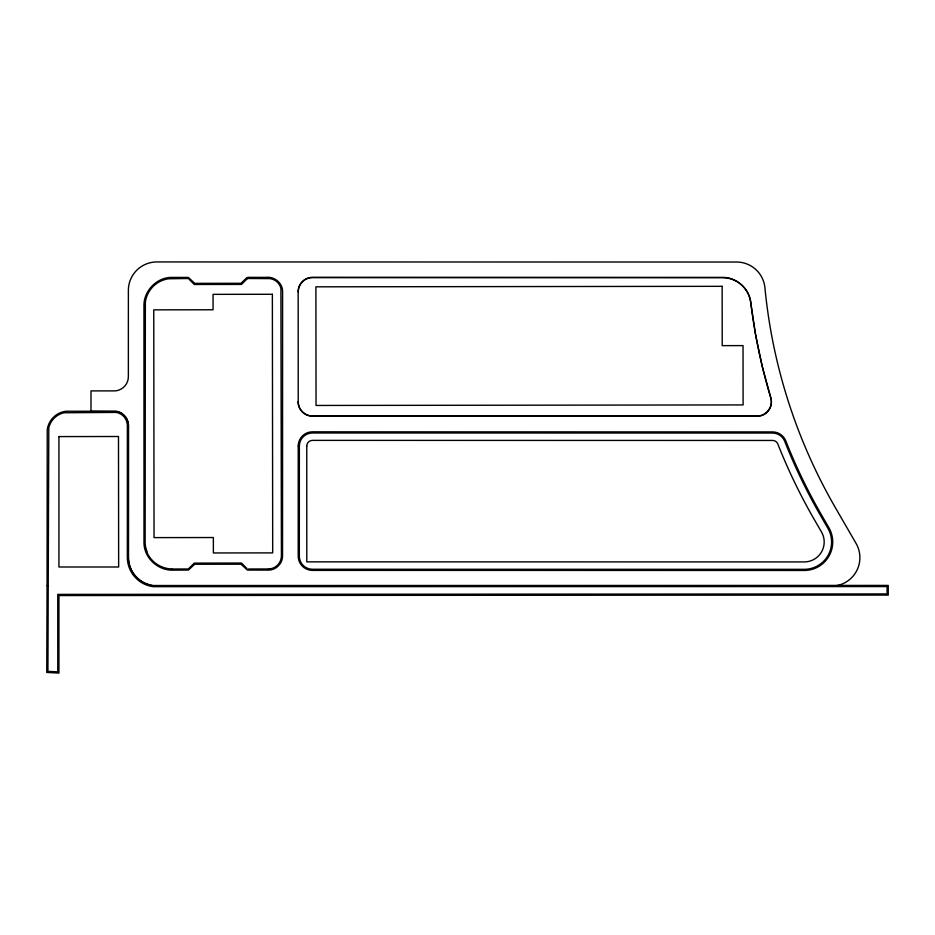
<?xml version="1.0" encoding="UTF-8"?>
<svg xmlns="http://www.w3.org/2000/svg" width="935" height="935" viewBox="0 0 935 935"><rect width="100%" height="100%" fill="white"/><g stroke="black" fill="none" stroke-linecap="round" stroke-linejoin="round"><path stroke-width="1.4" d="M188.695 568.62L194.258 563.115L241.464 563.057L246.957 568.55M247.424 278.618L247.459 278.595A1.496 1.496 0 0 0 247.05 278.864L241.487 284.427L194.27 284.485L188.706 278.852M246.887 277.613L241.008 283.293L194.749 283.352L188.356 277.415L170.731 277.415C156.04 277.917 143.569 291.381 143.955 306.014L143.99 541.891C143.522 557.003 156.998 569.999 171.818 570.151L188.402 570.058L194.725 564.261L240.996 564.202L247.424 570.069L269.151 570.105C276.339 569.789 282.534 563.349 282.545 556.15L282.592 291.849C282.896 283.141 274.458 276.281 266.066 277.368L247.81 277.356M248.511 569.006L269.105 568.959M187.947 278.501L168.557 278.782A27.314 27.314 0 0 0 165.612 279.366L164.887 279.565A27.314 27.314 0 0 0 156.788 283.422L156.18 283.854A27.314 27.314 0 0 0 145.357 302.099L145.135 541.879A27.349 27.349 0 0 0 145.615 546.998L146.994 551.767M247.81 278.501L270.005 278.618A13.113 13.113 0 0 1 280.921 288.202L281.412 556.126A13.183 13.183 0 0 1 269.105 568.959M171.841 569.006L187.713 568.994M298.148 401.664C297.961 409.261 304.775 416.087 312.383 415.9L757.105 415.97C766.303 416.309 773.724 406.304 770.732 397.597L762.224 366.298L755.55 334.543L750.723 302.461C749.321 288.553 736.429 277.122 722.463 277.403L312.407 277.344C304.798 277.157 297.985 283.971 298.171 291.568L298.23 401.933A14.235 14.235 0 0 0 312.465 416.18L757.186 416.25A14.235 14.235 0 0 0 770.814 397.878A559.446 559.446 0 0 1 750.793 302.73A28.471 28.471 0 0 0 722.533 277.683L312.489 277.625A14.235 14.235 0 0 0 298.242 291.849M171.748 568.947A28.073 28.073 0 0 1 146.69 551.895M47.066 585.696L46.75 672.452L58.928 673.06L58.928 595.548L888.25 595.081L888.238 585.415L153.387 585.52A28.471 28.471 0 0 1 141.699 581.313L140.227 580.308A28.471 28.471 0 0 1 128.492 557.272L128.516 425.916A15.147 15.147 0 0 0 128.422 424.303L128.387 424.034A14.259 14.259 0 0 0 121.55 413.176L121.293 413.025A14.644 14.644 0 0 0 118.453 411.774A14.528 14.528 0 0 0 116.419 411.271L66.151 411.236A21.412 21.412 0 0 0 47.241 429.784L47.066 585.696M48.223 585.696L47.919 671.353L57.783 671.856L57.771 594.391L887.093 593.935L887.081 586.572L153.246 586.666A29.628 29.628 0 0 1 141.08 582.283L139.549 581.243A29.628 29.628 0 0 1 127.335 557.283L127.359 425.928A14.06 14.06 0 0 0 127.277 424.42L127.242 424.163A13.254 13.254 0 0 0 116.256 412.417L64.059 412.756A20.266 20.266 0 0 0 48.795 427.727L48.223 585.696M58.94 436.587L58.928 566.996L118.651 566.996L118.488 436.505L58.94 436.587M128.352 426.196L128.329 557.552A28.471 28.471 0 0 0 156.799 586.023L831.414 586.128A28.471 28.471 0 0 0 856.063 543.399L835.574 508.009A543.784 543.784 0 0 1 764.923 287.77A28.471 28.471 0 0 0 736.581 262.034L156.846 261.94A28.471 28.471 0 0 0 128.375 290.399L128.364 376.665A14.235 14.235 0 0 1 118.698 390.14L117.81 390.409A14.235 14.235 0 0 1 114.117 390.888L90.987 390.888L91.011 411.423L116.256 411.552A14.598 14.598 0 0 1 121.375 413.445A14.259 14.259 0 0 1 128.224 424.315L128.27 424.583A15.147 15.147 0 0 1 128.352 426.196M298.218 446.065L298.207 556.15A14.235 14.235 0 0 0 312.442 570.385L804.252 570.467A28.471 28.471 0 0 0 828.901 527.737L822.029 515.851A559.446 559.446 0 0 1 785.797 440.911A14.235 14.235 0 0 0 772.555 431.912L312.454 431.83A14.235 14.235 0 0 0 298.218 446.065M299.364 446.065L299.34 556.15A13.102 13.102 0 0 0 312.442 569.251L804.252 569.322A27.337 27.337 0 0 0 827.919 528.298L821.035 516.424A560.579 560.579 0 0 1 784.734 441.332A13.102 13.102 0 0 0 772.555 433.045L312.454 432.975A13.102 13.102 0 0 0 299.364 446.065M306.762 446.065L306.797 561.853L804.264 561.923A19.927 19.927 0 0 0 821.514 532.015L814.584 520.047A566.47 566.47 0 0 1 777.932 444.242L777.71 443.728A5.692 5.692 0 0 0 772.918 440.455L312.454 440.373A5.692 5.692 0 0 0 306.762 446.065M722.147 286.32L315.901 286.823L316.042 405.451L743.103 404.925L743.033 345.611L722.217 345.634L722.147 286.32M272.365 294.28L213.051 294.35L213.075 309.777L153.761 309.847L154.041 537.613L213.355 537.532L213.379 552.959L272.693 552.889L272.365 294.28"/></g></svg>
